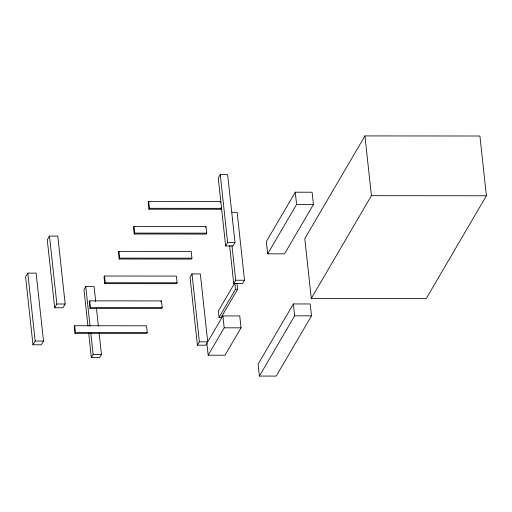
<?xml version="1.0" encoding="UTF-8"?>
<svg xmlns="http://www.w3.org/2000/svg" width="512" height="512" viewBox="0 0 512 512"><rect width="100%" height="100%" fill="white"/><g stroke="black" fill="none" stroke-linecap="round" stroke-linejoin="round"><path stroke-width="0.77" d="M27.802 273.12L25.6 276.877L32.979 344.787L41.299 344.794L43.501 341.037L36.122 273.126L27.802 273.12L35.174 341.024L32.979 344.787M49.472 236.102L47.27 239.859L54.65 307.77L62.97 307.776L65.171 304.019L57.792 236.109L49.472 236.102L56.851 304.013L54.65 307.77M95.718 301.6L94.086 286.598L85.766 286.592L83.981 289.638L87.93 325.958M74.714 325.734L74.189 326.637L74.918 333.344L146.714 333.408L147.238 332.506L146.509 325.792L74.714 325.734L75.443 332.442L74.918 333.344M89.766 300.858L89.242 301.76L89.971 308.461L161.651 308.518L162.182 307.622L161.453 300.915L89.766 300.858L90.496 307.558L89.971 308.461M104.55 276.026L104.019 276.928L104.749 283.642L176.589 283.699L177.114 282.797L176.384 276.083L104.55 276.026L105.28 282.739L104.749 283.642M118.97 251.36L118.438 252.269L119.174 259.021L191.418 259.085L191.949 258.176L191.213 251.424L118.97 251.36L119.706 258.118L119.174 259.021M134.022 226.368L133.491 227.27L134.221 233.997L206.17 234.061L206.694 233.152L205.965 226.426L134.022 226.368L134.752 233.094L134.221 233.997M220.333 202.515L220.864 201.613L148.73 201.549L148.198 202.458L148.934 209.203L221.069 209.261L221.6 208.358L149.466 208.294L148.934 209.203M99.149 333.184L101.466 354.502L99.68 357.549L91.36 357.542L93.146 354.496L90.829 333.178M220.262 174.637L218.259 178.054L225.638 245.965L233.011 245.965L235.014 242.554L227.635 174.643L220.262 174.637L227.635 242.547L225.638 245.965M160.922 301.818L161.453 300.915M205.434 227.334L205.965 226.426M197.421 345.197L199.379 341.843L207.706 341.85L200.326 273.946L192.006 273.933L190.042 277.293L197.421 345.197L205.741 345.203L222.912 315.93L239.75 315.949L241.037 327.827L225.005 355.213L208.173 355.2L206.88 343.315M232.013 212.326L237.146 212.333L244.525 280.237L242.547 283.616L233.747 283.61L235.725 280.23L231.949 245.491M234.4 283.629L218.387 310.982L219.085 317.37L221.178 317.37L237.587 289.338L236.973 283.661M219.085 317.37L235.494 289.331L234.88 283.654M295.258 192.205L266.349 241.581L267.68 253.843L284.518 253.856L313.427 204.48L312.096 192.218L295.258 192.205L296.595 204.461L267.68 253.843M208.173 355.2L224.205 327.814L222.912 315.93M364.941 135.917L304.794 238.65L311.283 298.413L426.253 298.509L486.4 195.776L479.91 136.013L364.941 135.917L371.43 195.68L311.283 298.413M293.363 303.949L258.099 364.186L259.386 376.07L276.224 376.083L311.488 315.846L310.202 303.962L293.363 303.949L294.656 315.827L259.386 376.07M371.43 195.68L486.4 195.776M296.595 204.461L313.427 204.48M134.752 233.094L206.694 233.152M227.635 242.547L235.014 242.554M119.706 258.118L191.949 258.176M235.725 280.23L244.525 280.237M105.28 282.739L177.114 282.797M235.494 289.331L237.587 289.338M56.851 304.013L65.171 304.019M90.496 307.558L162.182 307.622M294.656 315.827L311.488 315.846M224.205 327.814L241.037 327.827M75.443 332.442L147.238 332.506M35.174 341.024L43.501 341.037M93.146 354.496L101.466 354.502M229.626 245.709L233.747 283.61M220.902 207.763L221.069 209.261M192.006 273.933L199.379 341.843M148.73 201.549L149.466 208.294M96.403 307.917L98.374 326.08M85.766 286.592L90.054 326.074M88.698 333.069L91.36 357.542"/></g></svg>
